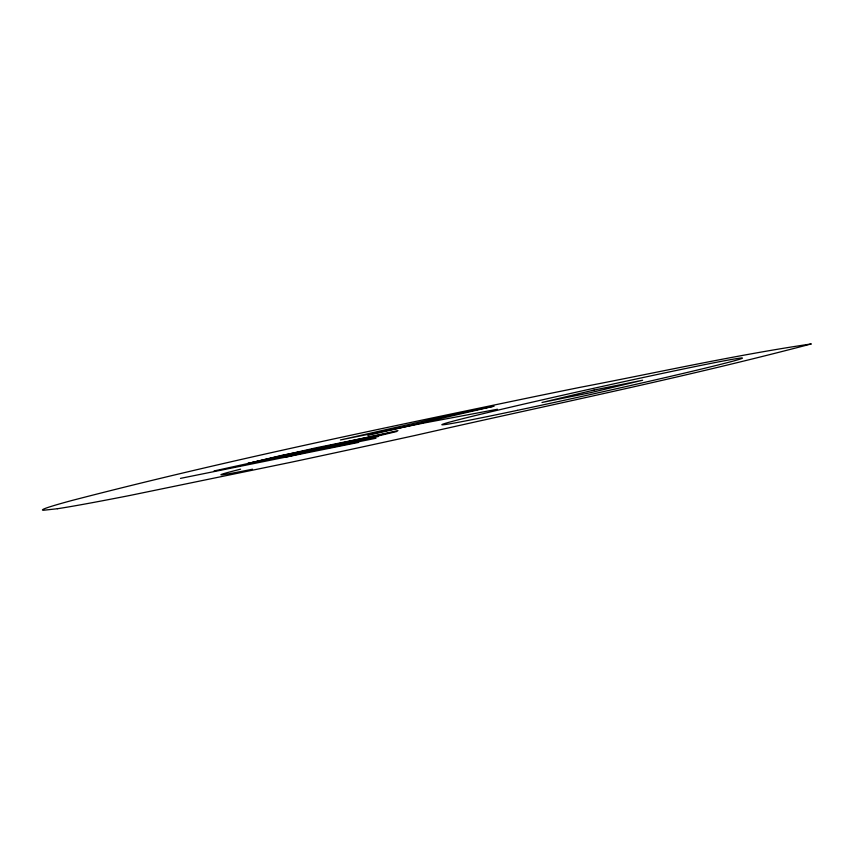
<?xml version="1.0" encoding="UTF-8"?>
<svg xmlns="http://www.w3.org/2000/svg" width="854" height="854" viewBox="0 0 854 854"><rect width="100%" height="100%" fill="white"/><g stroke="black" fill="none" stroke-linecap="round" stroke-linejoin="round"><path stroke-width="1.28" d="M285.396 457.178L397.975 430.619L214.034 470.96L378.301 436.501L282.29 455.257L247.585 463.551L315.841 447.848L396.811 431.494L327.402 448.062L375.984 438.251M367.903 435.423L494.05 406.173L459.644 413.304A278.137 4.857 -12.5 0 0 436.148 418.321L340.458 439.949L423.968 423.029L497.466 409.247M180.482 478.379L358.627 442.393M57.399 508.728L43.469 510.265A454.776 7.942 -12.5 0 1 50.461 506.635A482.339 8.423 -12.5 0 1 71.661 500.551C225.915 460.466 382.09 428.377 538.073 395.893A726.466 12.682 -12.5 0 1 579.866 387.385C656.907 372.686 733.821 355.371 811.3 343.927C680.35 378.397 547.35 405.33 415.3 435.401A420.093 7.334 -12.5 0 1 290.296 462.409L129.979 495.448A471.75 8.23 -12.5 0 1 57.41 508.728M252.517 469.209A120.297 2.103 -12.5 0 1 240.593 469.188M594.053 390.054L541.991 402.48L590.573 392.669L642.635 380.243L594.053 390.054M517.343 410.358A153.773 2.679 -12.5 0 0 742.436 358.093A153.773 2.679 -12.5 0 0 517.161 405.639A153.773 2.679 -12.5 0 0 517.343 410.358"/></g></svg>
